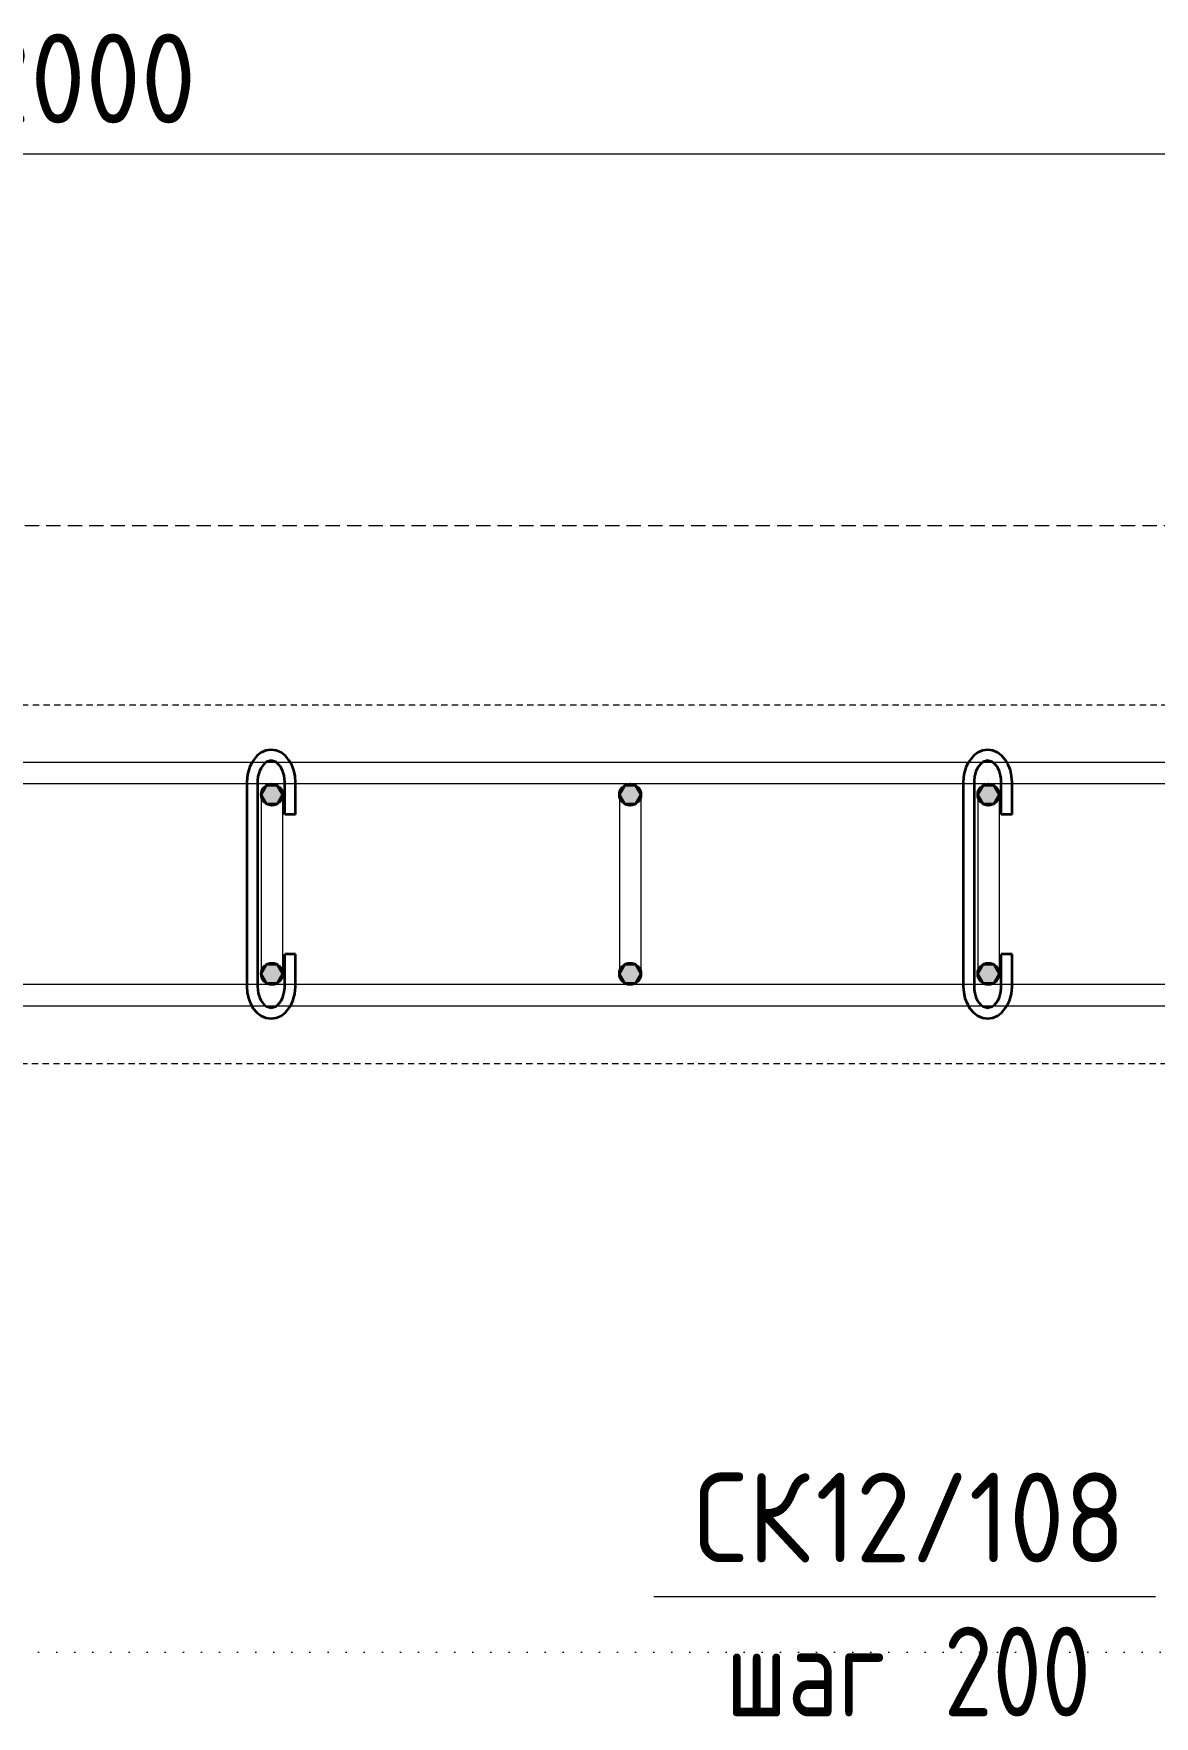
# Model space of a CAD drawing. Header units: millimetres. Extents: x 29094 to 49369, y -2577 to 78616.
# Drawn here: x 32997 to 33623, y 77461 to 78400 of the extents above; entities that cross this region are included whole.
import ezdxf

# ---------------------------------------------------------------- set-up
doc = ezdxf.new("R2010")
doc.units = ezdxf.units.MM
for name, pattern in [('01 Штриховая _4 мм_', [6, 3.5, -2.5]), ('01 Штриховая _8 мм_', [12, 8, -4]), ('04 Пунктир 10мм', [10, 0, -10])]:
    doc.linetypes.add(name, pattern=pattern)
for name, color, linetype, lineweight in [('AA_Dim', 7, 'Continuous', 9), ('AA_Dim-20', 7, 'Continuous', 9), ('AA_Razrez', 7, 'Continuous', 9), ('AA_Vinoska', 7, 'Continuous', 9), ('KR_Armatura', 7, 'Continuous', 20), ('KR_Armatura_Tonkie', 7, 'Continuous', 20)]:
    doc.layers.add(name, color=color, linetype=linetype, lineweight=lineweight)
doc.layers.add('AF_Stena_Опалубка', color=7, linetype='Continuous', lineweight=20, true_color=0x0063c6)
doc.layers.add('KR_Fundament', color=7, linetype='Continuous', lineweight=20, true_color=0x804000)
doc.styles.add('ISOCPEUR_2', font='isocpeur.TTF', dxfattribs={"width": 0.9, "height": 50})
doc.styles.add('ISOCPEUR_3', font='isocpeur.TTF', dxfattribs={"width": 0.8, "height": 50})
doc.dimstyles.new('00_Точн_3_знака__прозр_', dxfattribs={"dimscale": 304.8, "dimtxt": 50.137748, "dimasz": 0.111549, "dimexe": 0.098425, "dimexo": 0.065617, "dimgap": 0.006562, "dimtad": 1, "dimdec": 3, "dimrnd": 0.001, "dimdsep": 46, "dimtxsty": 'ISOCPEUR_2', "dimblk1": 'OBLIQUE', "dimblk2": 'OBLIQUE', "dimsah": 1, "dimcen": 0.09, "dimdle": 0.098425, "dimazin": 0, "dimtfac": 1, "dimtdec": 4, "dimtix": 1, "dimtmove": 0, "dimatfit": 3, "dimfxl": 1, "dimtvp": 1, "dimtolj": 1, "dimtzin": 0, "dimlwd": 18, "dimlwe": 18, "dimarcsym": 2})

# ---------------------------------------------------------------- blocks, each defined once
blk = doc.blocks.new('DIMBLOCK10-План армирования стен')
at = {"layer": 'AA_Dim-20', "color": 30, "lineweight": 18, "true_color": 0xff8000, "transparency": 16777216}
for p, q in [((31930.06, 78332.62), (31930.06, 78362.62)), ((33930.06, 78332.62), (33930.06, 78362.62)), ((34030.06, 78332.62), (34030.06, 78362.62)), ((31930.06, 78332.62), (33930.06, 78332.62)), ((31930.06, 78332.62), (31930.06, 78001)), ((33930.06, 78332.62), (33930.06, 78001)), ((34030.06, 78332.62), (34030.06, 78001))]:
    blk.add_line(p, q, dxfattribs=at)
at = {"layer": 'AA_Dim-20', "color": 30, "lineweight": 30, "true_color": 0xff8000, "transparency": 16777216}
for p, q in [((31930.06, 78332.62), (31947.06, 78349.62)), ((33930.06, 78332.62), (33947.06, 78349.62)), ((34030.06, 78332.62), (34047.06, 78349.62)), ((31930.06, 78332.62), (31913.06, 78315.62)), ((33930.06, 78332.62), (33913.06, 78315.62)), ((34030.06, 78332.62), (34013.06, 78315.62))]:
    blk.add_line(p, q, dxfattribs=at)
at = {"layer": 'AA_Dim-20', "color": 0, "lineweight": 18, "transparency": 16777216, "insert": (32763.09, 78399.76), "char_height": 50, "width": 400.7236, "attachment_point": 1, "line_spacing_factor": 1.135194, "style": 'ISOCPEUR_2'}
blk.add_mtext('10х200=2000', dxfattribs=at)
blk = doc.blocks.new('_None')
blk = doc.blocks.new('042_М_Арматуры - Диам длина поз _ Шаг-2260295-План армирования стен')
at = {"layer": 'AA_Vinoska'}
blk.add_line((-7, 0), (7, 0), dxfattribs=at)

msp = doc.modelspace()

# ---------------------------------------------------------------- hatches: boundary and pattern name
at = {"layer": 'KR_Armatura', "lineweight": 35}
h = msp.add_hatch(color=256, dxfattribs=at)
edge = h.paths.add_edge_path()
edge.add_arc((33130.0616, 77975), 6, 0, 360)
for points in [[(33127.0616, 77969.8038), (33133.0616, 77969.8038), (33136.0616, 77975), (33133.0616, 77980.1962), (33127.0616, 77980.1962), (33124.0616, 77975)], [(33327.0616, 77969.8038), (33333.0616, 77969.8038), (33336.0616, 77975), (33333.0616, 77980.1962), (33327.0616, 77980.1962), (33324.0616, 77975)], [(33527.0616, 77969.8038), (33533.0616, 77969.8038), (33536.0616, 77975), (33533.0616, 77980.1962), (33527.0616, 77980.1962), (33524.0616, 77975)], [(33127.0616, 77869.8038), (33133.0616, 77869.8038), (33136.0616, 77875), (33133.0616, 77880.1962), (33127.0616, 77880.1962), (33124.0616, 77875)], [(33327.0616, 77869.8038), (33333.0616, 77869.8038), (33336.0616, 77875), (33333.0616, 77880.1962), (33327.0616, 77880.1962), (33324.0616, 77875)], [(33527.0616, 77869.8038), (33533.0616, 77869.8038), (33536.0616, 77875), (33533.0616, 77880.1962), (33527.0616, 77880.1962), (33524.0616, 77875)]]:
    msp.add_hatch(color=256, dxfattribs=at).paths.add_polyline_path(points)
h = msp.add_hatch(color=256, dxfattribs=at)
edge = h.paths.add_edge_path()
edge.add_arc((33330.0616, 77975), 6, 0, 360)
h = msp.add_hatch(color=256, dxfattribs=at)
edge = h.paths.add_edge_path()
edge.add_arc((33530.0616, 77975), 6, 0, 360)
h = msp.add_hatch(color=256, dxfattribs=at)
edge = h.paths.add_edge_path()
edge.add_arc((33130.0616, 77875), 6, 0, 360)
h = msp.add_hatch(color=256, dxfattribs=at)
edge = h.paths.add_edge_path()
edge.add_arc((33330.0616, 77875), 6, 0, 360)
h = msp.add_hatch(color=256, dxfattribs=at)
edge = h.paths.add_edge_path()
edge.add_arc((33530.0616, 77875), 6, 0, 360)

# ---------------------------------------------------------------- linework, layer by layer
at = {"layer": 'AA_Razrez', "color": 7, "linetype": '04 Пунктир 10мм', "true_color": 0xffffff}
msp.add_line((29111.3287, 77496.3546), (34821.7955, 77496.3546), dxfattribs=at)
at = {"layer": 'AF_Stena_Опалубка', "linetype": '01 Штриховая _4 мм_'}
for p, q in [((34080.0616, 78025), (31880.0616, 78025)), ((31880.0616, 77825), (34080.0616, 77825))]:
    msp.add_line(p, q, dxfattribs=at)
at = {"layer": 'KR_Armatura', "lineweight": 35}
for p, q in [((33127.0616, 77980.1962), (33124.0616, 77975)), ((33124.0616, 77975), (33127.0616, 77969.8038)), ((33133.0616, 77980.1962), (33127.0616, 77980.1962)), ((33136.0616, 77975), (33133.0616, 77980.1962)), ((33133.0616, 77969.8038), (33136.0616, 77975)), ((33327.0616, 77980.1962), (33324.0616, 77975)), ((33324.0616, 77975), (33327.0616, 77969.8038)), ((33333.0616, 77980.1962), (33327.0616, 77980.1962)), ((33336.0616, 77975), (33333.0616, 77980.1962)), ((33333.0616, 77969.8038), (33336.0616, 77975)), ((33527.0616, 77980.1962), (33524.0616, 77975)), ((33524.0616, 77975), (33527.0616, 77969.8038)), ((33533.0616, 77980.1962), (33527.0616, 77980.1962)), ((33536.0616, 77975), (33533.0616, 77980.1962)), ((33533.0616, 77969.8038), (33536.0616, 77975)), ((33127.0616, 77969.8038), (33133.0616, 77969.8038)), ((33327.0616, 77969.8038), (33333.0616, 77969.8038)), ((33527.0616, 77969.8038), (33533.0616, 77969.8038)), ((33127.0616, 77880.1962), (33124.0616, 77875)), ((33133.0616, 77880.1962), (33127.0616, 77880.1962)), ((33136.0616, 77875), (33133.0616, 77880.1962)), ((33327.0616, 77880.1962), (33324.0616, 77875)), ((33333.0616, 77880.1962), (33327.0616, 77880.1962)), ((33336.0616, 77875), (33333.0616, 77880.1962)), ((33527.0616, 77880.1962), (33524.0616, 77875)), ((33533.0616, 77880.1962), (33527.0616, 77880.1962)), ((33536.0616, 77875), (33533.0616, 77880.1962)), ((33124.0616, 77875), (33127.0616, 77869.8038)), ((33133.0616, 77869.8038), (33136.0616, 77875)), ((33324.0616, 77875), (33327.0616, 77869.8038)), ((33333.0616, 77869.8038), (33336.0616, 77875)), ((33524.0616, 77875), (33527.0616, 77869.8038)), ((33533.0616, 77869.8038), (33536.0616, 77875)), ((33127.0616, 77869.8038), (33133.0616, 77869.8038)), ((33327.0616, 77869.8038), (33333.0616, 77869.8038)), ((33527.0616, 77869.8038), (33533.0616, 77869.8038))]:
    msp.add_line(p, q, dxfattribs=at)
for centre in [(33130.0616, 77975), (33330.0616, 77975), (33530.0616, 77975), (33130.0616, 77875), (33330.0616, 77875), (33530.0616, 77875)]:
    msp.add_circle(centre, 6, dxfattribs=at)
at = {"layer": 'KR_Armatura_Tonkie'}
for p, q in [((34131.2722, 77993), (31828.851, 77993)), ((34119.2232, 77981), (31840.9, 77981)), ((33124.0616, 77975), (33124.0616, 77939)), ((33136.0616, 77975), (33136.0616, 77939)), ((33324.0616, 77975), (33324.0616, 77939)), ((33336.0616, 77975), (33336.0616, 77939)), ((33524.0616, 77975), (33524.0616, 77939)), ((33536.0616, 77975), (33536.0616, 77939)), ((33124.0616, 77939), (33124.0616, 77911)), ((33136.0616, 77939), (33136.0616, 77911)), ((33324.0616, 77939), (33324.0616, 77911)), ((33336.0616, 77939), (33336.0616, 77911)), ((33524.0616, 77939), (33524.0616, 77911)), ((33536.0616, 77939), (33536.0616, 77911)), ((33124.0616, 77911), (33124.0616, 77875)), ((33136.0616, 77911), (33136.0616, 77875)), ((33324.0616, 77911), (33324.0616, 77875)), ((33336.0616, 77911), (33336.0616, 77875)), ((33524.0616, 77911), (33524.0616, 77875)), ((33536.0616, 77911), (33536.0616, 77875)), ((34112.0616, 77869), (31848.0616, 77869)), ((34112.0616, 77857), (31848.0616, 77857))]:
    msp.add_line(p, q, dxfattribs=at)
at = {"layer": 'KR_Armatura_Tonkie', "lineweight": 35}
for p, q in [((33118.8446, 77993.0217), (33117.4779, 77990.1316)), ((33121.6852, 77996.6525), (33118.8446, 77993.0217)), ((33124.063, 77998.4468), (33121.6852, 77996.6525)), ((33126.7567, 77999.5997), (33124.063, 77998.4468)), ((33127.0957, 77993.2696), (33125.8061, 77992.2916)), ((33129.6383, 78000), (33126.7567, 77999.5997)), ((33129.6383, 77994), (33127.0957, 77993.2696)), ((33132.5199, 77999.5997), (33129.6383, 78000)), ((33130.9096, 77993.6348), (33129.6383, 77994)), ((33132.1809, 77993.2696), (33130.9096, 77993.6348)), ((33133.4706, 77992.2916), (33132.1809, 77993.2696)), ((33135.2136, 77998.4468), (33132.5199, 77999.5997)), ((33137.5915, 77996.6525), (33135.2136, 77998.4468)), ((33139.5878, 77994.3387), (33137.5915, 77996.6525)), ((33141.1699, 77991.6151), (33139.5878, 77994.3387)), ((33518.8446, 77993.0217), (33517.4779, 77990.1316)), ((33521.6852, 77996.6525), (33518.8446, 77993.0217)), ((33524.063, 77998.4468), (33521.6852, 77996.6525)), ((33526.7567, 77999.5997), (33524.063, 77998.4468)), ((33527.0957, 77993.2696), (33525.8061, 77992.2916)), ((33529.6383, 78000), (33526.7567, 77999.5997)), ((33529.6383, 77994), (33527.0957, 77993.2696)), ((33532.5199, 77999.5997), (33529.6383, 78000)), ((33530.9096, 77993.6348), (33529.6383, 77994)), ((33532.1809, 77993.2696), (33530.9096, 77993.6348)), ((33533.4706, 77992.2916), (33532.1809, 77993.2696)), ((33535.2136, 77998.4468), (33532.5199, 77999.5997)), ((33537.5915, 77996.6525), (33535.2136, 77998.4468)), ((33539.5878, 77994.3387), (33537.5915, 77996.6525)), ((33541.1699, 77991.6151), (33539.5878, 77994.3387)), ((33116.3956, 77986.1679), (33116.0326, 77982.2101)), ((33117.4779, 77990.1316), (33116.3956, 77986.1679)), ((33122.3036, 77985.1215), (33122.0427, 77982.6319)), ((33123.0904, 77988.0103), (33122.3036, 77985.1215)), ((33124.034, 77990.0101), (33123.0904, 77988.0103)), ((33125.8061, 77992.2916), (33124.034, 77990.0101)), ((33134.6888, 77990.8746), (33133.4706, 77992.2916)), ((33135.2426, 77990.0101), (33134.6888, 77990.8746)), ((33136.1863, 77988.0103), (33135.2426, 77990.0101)), ((33136.8549, 77985.7251), (33136.1863, 77988.0103)), ((33137.1465, 77983.888), (33136.8549, 77985.7251)), ((33137.2449, 77982), (33137.1465, 77983.888)), ((33142.3166, 77988.5835), (33141.1699, 77991.6151)), ((33143.0119, 77985.3442), (33142.3166, 77988.5835)), ((33143.2449, 77982), (33143.0119, 77985.3442)), ((33516.3956, 77986.1679), (33516.0326, 77982.2101)), ((33517.4779, 77990.1316), (33516.3956, 77986.1679)), ((33522.3036, 77985.1215), (33522.0427, 77982.6319)), ((33523.0904, 77988.0103), (33522.3036, 77985.1215)), ((33524.034, 77990.0101), (33523.0904, 77988.0103)), ((33525.8061, 77992.2916), (33524.034, 77990.0101)), ((33534.6888, 77990.8746), (33533.4706, 77992.2916)), ((33535.2426, 77990.0101), (33534.6888, 77990.8746)), ((33536.1863, 77988.0103), (33535.2426, 77990.0101)), ((33536.8549, 77985.7251), (33536.1863, 77988.0103)), ((33537.1465, 77983.888), (33536.8549, 77985.7251)), ((33537.2449, 77982), (33537.1465, 77983.888)), ((33542.3166, 77988.5835), (33541.1699, 77991.6151)), ((33543.0119, 77985.3442), (33542.3166, 77988.5835)), ((33543.2449, 77982), (33543.0119, 77985.3442)), ((33116.0326, 77982.2101), (33116.0317, 77982)), ((33116.0317, 77982), (33116.0317, 77868)), ((33122.0427, 77982.6319), (33122.0317, 77982)), ((33122.0317, 77982), (33122.0317, 77868)), ((33137.2449, 77964), (33137.2449, 77982)), ((33143.2449, 77964), (33143.2449, 77982)), ((33516.0326, 77982.2101), (33516.0317, 77982)), ((33516.0317, 77982), (33516.0317, 77868)), ((33522.0427, 77982.6319), (33522.0317, 77982)), ((33522.0317, 77982), (33522.0317, 77868)), ((33537.2449, 77964), (33537.2449, 77982)), ((33543.2449, 77964), (33543.2449, 77982)), ((33143.2449, 77964), (33137.2449, 77964)), ((33543.2449, 77964), (33537.2449, 77964)), ((33143.2449, 77886), (33137.2449, 77886)), ((33137.2449, 77868), (33137.2449, 77886)), ((33143.2449, 77868), (33143.2449, 77886)), ((33543.2449, 77886), (33537.2449, 77886)), ((33537.2449, 77868), (33537.2449, 77886)), ((33543.2449, 77868), (33543.2449, 77886)), ((33116.0317, 77868), (33116.2648, 77864.6558)), ((33116.2648, 77864.6558), (33116.96, 77861.4165)), ((33116.96, 77861.4165), (33118.1068, 77858.3849)), ((33122.0317, 77868), (33122.1301, 77866.112)), ((33122.1301, 77866.112), (33122.4217, 77864.2749)), ((33122.4217, 77864.2749), (33123.0904, 77861.9897)), ((33123.0904, 77861.9897), (33124.034, 77859.9899)), ((33135.2426, 77859.9899), (33136.1863, 77861.9897)), ((33136.1863, 77861.9897), (33136.973, 77864.8785)), ((33136.973, 77864.8785), (33137.2339, 77867.3681)), ((33137.2339, 77867.3681), (33137.2449, 77868)), ((33141.7988, 77859.8684), (33142.8811, 77863.8321)), ((33142.8811, 77863.8321), (33143.244, 77867.7899)), ((33143.244, 77867.7899), (33143.2449, 77868)), ((33516.0317, 77868), (33516.2648, 77864.6558)), ((33516.2648, 77864.6558), (33516.96, 77861.4165)), ((33516.96, 77861.4165), (33518.1068, 77858.3849)), ((33522.0317, 77868), (33522.1301, 77866.112)), ((33522.1301, 77866.112), (33522.4217, 77864.2749)), ((33522.4217, 77864.2749), (33523.0904, 77861.9897)), ((33523.0904, 77861.9897), (33524.034, 77859.9899)), ((33535.2426, 77859.9899), (33536.1863, 77861.9897)), ((33536.1863, 77861.9897), (33536.973, 77864.8785)), ((33536.973, 77864.8785), (33537.2339, 77867.3681)), ((33537.2339, 77867.3681), (33537.2449, 77868)), ((33541.7988, 77859.8684), (33542.8811, 77863.8321)), ((33542.8811, 77863.8321), (33543.244, 77867.7899)), ((33543.244, 77867.7899), (33543.2449, 77868)), ((33118.1068, 77858.3849), (33119.6888, 77855.6613)), ((33119.6888, 77855.6613), (33121.6852, 77853.3475)), ((33121.6852, 77853.3475), (33124.063, 77851.5532)), ((33124.034, 77859.9899), (33124.5878, 77859.1254)), ((33124.5878, 77859.1254), (33125.8061, 77857.7084)), ((33125.8061, 77857.7084), (33127.0957, 77856.7304)), ((33127.0957, 77856.7304), (33128.367, 77856.3652)), ((33128.367, 77856.3652), (33129.6383, 77856)), ((33129.6383, 77856), (33132.1809, 77856.7304)), ((33132.1809, 77856.7304), (33133.4706, 77857.7084)), ((33133.4706, 77857.7084), (33135.2426, 77859.9899)), ((33135.2136, 77851.5532), (33137.5915, 77853.3475)), ((33137.5915, 77853.3475), (33140.4321, 77856.9783)), ((33140.4321, 77856.9783), (33141.7988, 77859.8684)), ((33518.1068, 77858.3849), (33519.6888, 77855.6613)), ((33519.6888, 77855.6613), (33521.6852, 77853.3475)), ((33521.6852, 77853.3475), (33524.063, 77851.5532)), ((33524.034, 77859.9899), (33524.5878, 77859.1254)), ((33524.5878, 77859.1254), (33525.8061, 77857.7084)), ((33525.8061, 77857.7084), (33527.0957, 77856.7304)), ((33527.0957, 77856.7304), (33528.367, 77856.3652)), ((33528.367, 77856.3652), (33529.6383, 77856)), ((33529.6383, 77856), (33532.1809, 77856.7304)), ((33532.1809, 77856.7304), (33533.4706, 77857.7084)), ((33533.4706, 77857.7084), (33535.2426, 77859.9899)), ((33535.2136, 77851.5532), (33537.5915, 77853.3475)), ((33537.5915, 77853.3475), (33540.4321, 77856.9783)), ((33540.4321, 77856.9783), (33541.7988, 77859.8684)), ((33124.063, 77851.5532), (33126.7567, 77850.4003)), ((33126.7567, 77850.4003), (33129.6383, 77850)), ((33129.6383, 77850), (33132.5199, 77850.4003)), ((33132.5199, 77850.4003), (33135.2136, 77851.5532)), ((33524.063, 77851.5532), (33526.7567, 77850.4003)), ((33526.7567, 77850.4003), (33529.6383, 77850)), ((33529.6383, 77850), (33532.5199, 77850.4003)), ((33532.5199, 77850.4003), (33535.2136, 77851.5532))]:
    msp.add_line(p, q, dxfattribs=at)
at = {"layer": 'KR_Armatura_Tonkie'}
for centre, start, end in [((33130.0616, 77975), 0, 180), ((33330.0616, 77975), 0, 180), ((33530.0616, 77975), 0, 180), ((33130.0616, 77875), 180, 0), ((33330.0616, 77875), 180, 0), ((33530.0616, 77875), 180, 0)]:
    msp.add_arc(centre, 6, start, end, dxfattribs=at)
at = {"layer": 'KR_Fundament', "linetype": '01 Штриховая _8 мм_'}
msp.add_line((34380.0616, 78125), (29640.0616, 78125), dxfattribs=at)

# ---------------------------------------------------------------- block references
at = {"layer": 'AA_Vinoska', "xscale": 19.99999999999999, "yscale": 19.99999999999999, "zscale": 19.99999999999999}
msp.add_blockref('042_М_Арматуры - Диам длина поз _ Шаг-2260295-План армирования стен', (33483.3201, 77527.5203), dxfattribs=at)

# ---------------------------------------------------------------- texts
at = {"layer": 'AA_Vinoska', "char_height": 50, "attachment_point": 1}
for s, insert, width, style in [('СК', (33365.6129, 77596.5253), 82.253137, 'ISOCPEUR_2'), ('12/108', (33433.4785, 77596.5253), 210.683475, 'ISOCPEUR_2'), (' 200', (33479.6612, 77510.5443), 133.4008, 'ISOCPEUR_3'), ('шаг', (33383.3529, 77510.5443), 116.7257, 'ISOCPEUR_3')]:
    msp.add_mtext(s, dxfattribs=dict(at, insert=insert, width=width, style=style))

# ---------------------------------------------------------------- dimensions: what is measured, and where the dimension line sits
at = {"layer": 'AA_Dim', "color": 30, "lineweight": 18, "true_color": 0xff8000}
dim = msp.add_linear_dim(base=(33930.0616, 78332.625), p1=(31930.0616, 77981), p2=(33930.0616, 77981), text='10х200=2000', dimstyle='00_Точн_3_знака__прозр_', override={"dimpost": '<>', "dimblk1": 'None', "dimblk2": 'None', "dimsah": 1, "dimfxl": 2000}, dxfattribs=at)
dim.commit()
dim.dimension.update_dxf_attribs({"geometry": 'DIMBLOCK10-План армирования стен', "text_midpoint": (32930.0616, 78359.625)})

doc.saveas('drawing.dxf')
